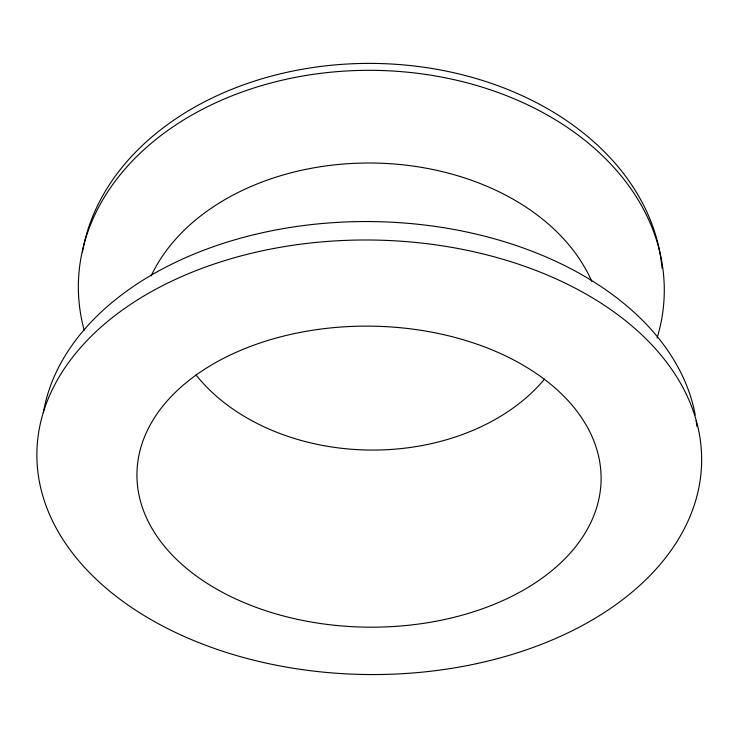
<?xml version="1.0" encoding="UTF-8"?>
<svg xmlns="http://www.w3.org/2000/svg" width="738" height="738" viewBox="0 0 738 738"><rect width="100%" height="100%" fill="white"/><g stroke="black" fill="none" stroke-linecap="round" stroke-linejoin="round"><path stroke-width="1.11" d="M151.179 275.837A231.963 168.236 0.7 0 1 372.958 163.033A231.963 168.236 0.7 0 1 591.765 281.363M84.224 330.338A292.968 218.134 0.7 0 1 374.48 70.359A292.968 218.134 0.7 0 1 657.097 338.059M544.506 379.157A203.78 151.585 0.7 0 1 195.994 374.922M43.367 412.653A328.189 217.692 0.7 0 1 367.875 221.548A328.189 217.692 0.7 0 1 695.214 415.005M696.146 420.651A328.189 217.692 0.7 0 1 696.856 426.287M82.444 252.202A291.326 218.014 0.7 0 1 380.107 63.542A291.326 218.014 0.7 0 1 662.06 268.272M248.466 604.422A232.092 150.515 0.7 0 0 601.046 481.702A232.092 150.515 0.7 0 0 257.562 343.834A232.092 150.515 0.7 0 0 248.466 604.422M181.852 635.409A332.404 217.267 0.7 0 0 700.703 475.955A332.404 217.267 0.7 0 0 225.219 260.449A332.404 217.267 0.7 0 0 181.852 635.409"/></g></svg>
